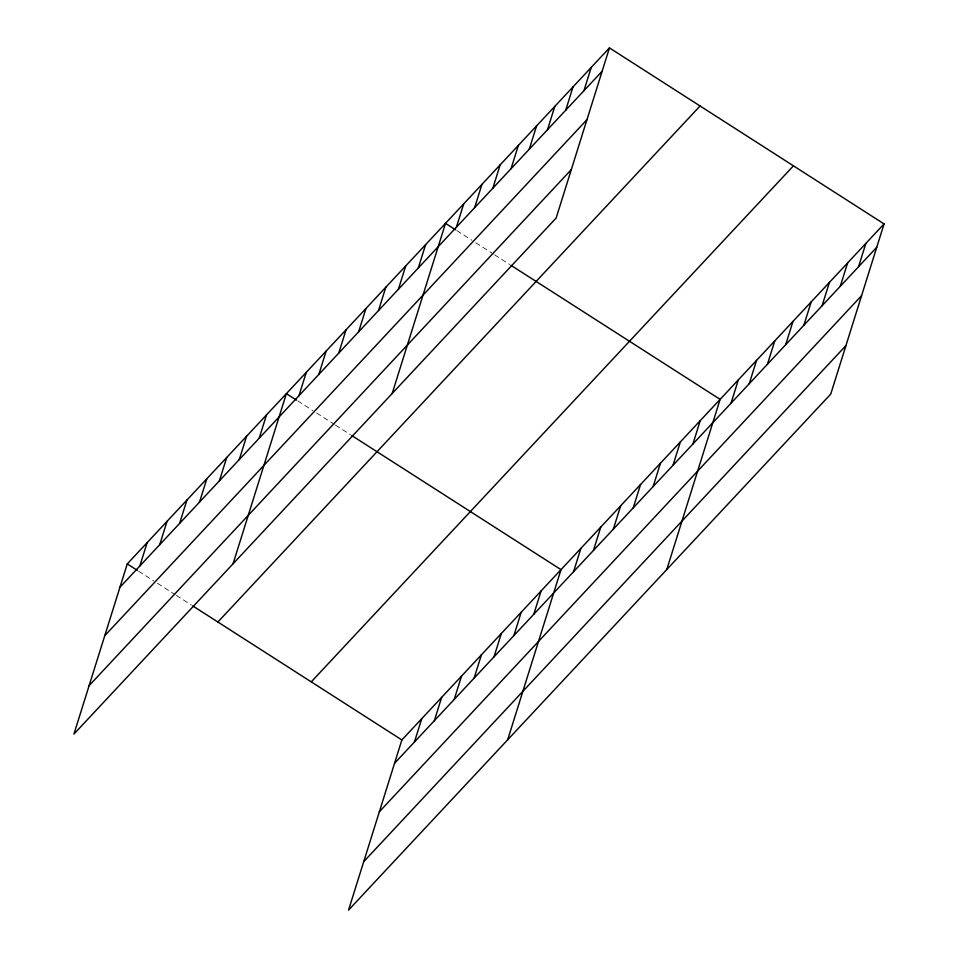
<?xml version="1.0" encoding="UTF-8"?>
<svg xmlns="http://www.w3.org/2000/svg" width="958" height="958" viewBox="0 0 958 958"><rect width="100%" height="100%" fill="white"/><g stroke="black" fill="none" stroke-linecap="round" stroke-linejoin="round"><path stroke-width="0.72" stroke-dasharray="4.79 3.59" d="M456.834 230.615L471.935 240.29M475.719 242.709L493.334 254.002M494.591 254.816L509.692 264.492M297.71 400.899L312.811 410.587M316.595 413.006L334.21 424.298M335.468 425.101L350.568 434.788M138.587 571.196L153.687 580.871M157.471 583.29L175.086 594.583M176.344 595.397L191.444 605.073"/><path stroke-width="1.44" d="M609.456 47.9L127.258 563.927L73.934 734.079L556.131 218.053L609.456 47.9L884.066 223.921L830.742 394.073L348.544 910.1L401.869 739.947L884.066 223.921M139.832 565.986L147.149 542.647M159.723 544.695L167.039 521.356M179.613 523.415L186.93 500.076M199.504 502.124L206.82 478.784M219.394 480.844L226.711 457.505M239.284 459.553L246.601 436.213M259.175 438.273L266.492 414.922M233.057 563.795L286.382 393.642L296.453 400.097M298.956 395.69L306.273 372.351M318.846 374.41L326.163 351.071M338.737 353.119L346.054 329.78M358.627 331.839L365.944 308.5M378.518 310.548L385.834 287.208M398.408 289.268L405.725 265.929M418.299 267.977L425.615 244.637M392.181 393.499L445.506 223.346L455.577 229.8M456.403 227.202L463.72 203.85M474.629 207.706L481.934 184.367M492.843 188.211L500.16 164.872M511.057 168.716L518.374 145.377M529.271 149.22L536.588 125.881M547.485 129.725L554.802 106.386M565.711 110.23L573.016 86.891M583.925 90.735L591.242 67.395M414.443 741.995L421.76 718.656M434.333 720.715L441.65 697.376M454.224 699.424L461.54 676.085M474.114 678.144L481.431 654.805M494.005 656.853L501.321 633.513M513.895 635.573L521.212 612.234M533.786 614.282L541.102 590.942M507.668 739.815L560.993 569.651L351.837 435.591M573.567 571.71L580.883 548.371M593.457 550.419L600.774 527.08M613.348 529.139L620.664 505.8M633.238 507.848L640.555 484.509M653.128 486.568L660.445 463.229M673.019 465.277L680.336 441.937M692.909 443.997L700.226 420.658M666.792 569.519L720.117 399.366L510.961 265.306M731.026 403.21L738.331 379.871M749.24 383.715L756.557 360.376M767.454 364.22L774.771 340.88M785.668 344.724L792.985 321.385M803.882 325.229L811.198 301.89M822.096 305.734L829.412 282.394M840.322 286.238L847.626 262.899M858.536 266.755L865.852 243.404M119.942 587.266L602.139 71.239M104.757 635.717L586.955 119.69M89.118 685.641L571.315 169.602M217.885 622.017L700.07 105.991M311.254 681.856L793.44 165.83M394.552 763.286L876.75 247.26M379.368 811.737L861.565 295.699M363.729 861.649L845.926 345.622M127.258 563.927L137.329 570.381M192.702 605.887L401.869 739.947"/></g></svg>
